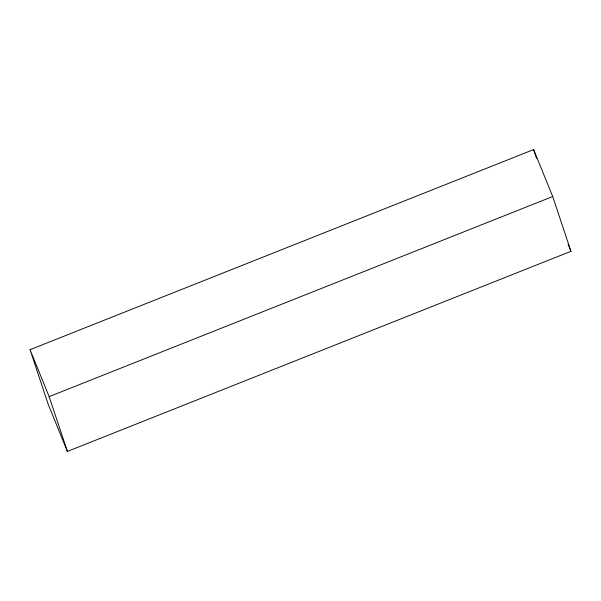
<?xml version="1.0" encoding="UTF-8"?>
<svg xmlns="http://www.w3.org/2000/svg" width="601" height="601" viewBox="0 0 601 601"><rect width="100%" height="100%" fill="white"/><g stroke="black" fill="none" stroke-linecap="round" stroke-linejoin="round"><path stroke-width="0.9" d="M30.05 349.692L533.62 149.574L552.725 196.519L570.95 251.308L67.38 451.426L48.275 404.481L30.05 349.692L49.154 396.637L67.38 451.426M49.154 396.637L552.725 196.519M568.118 244.352L570.95 251.308M533.62 149.574L536.558 158.416"/></g></svg>
